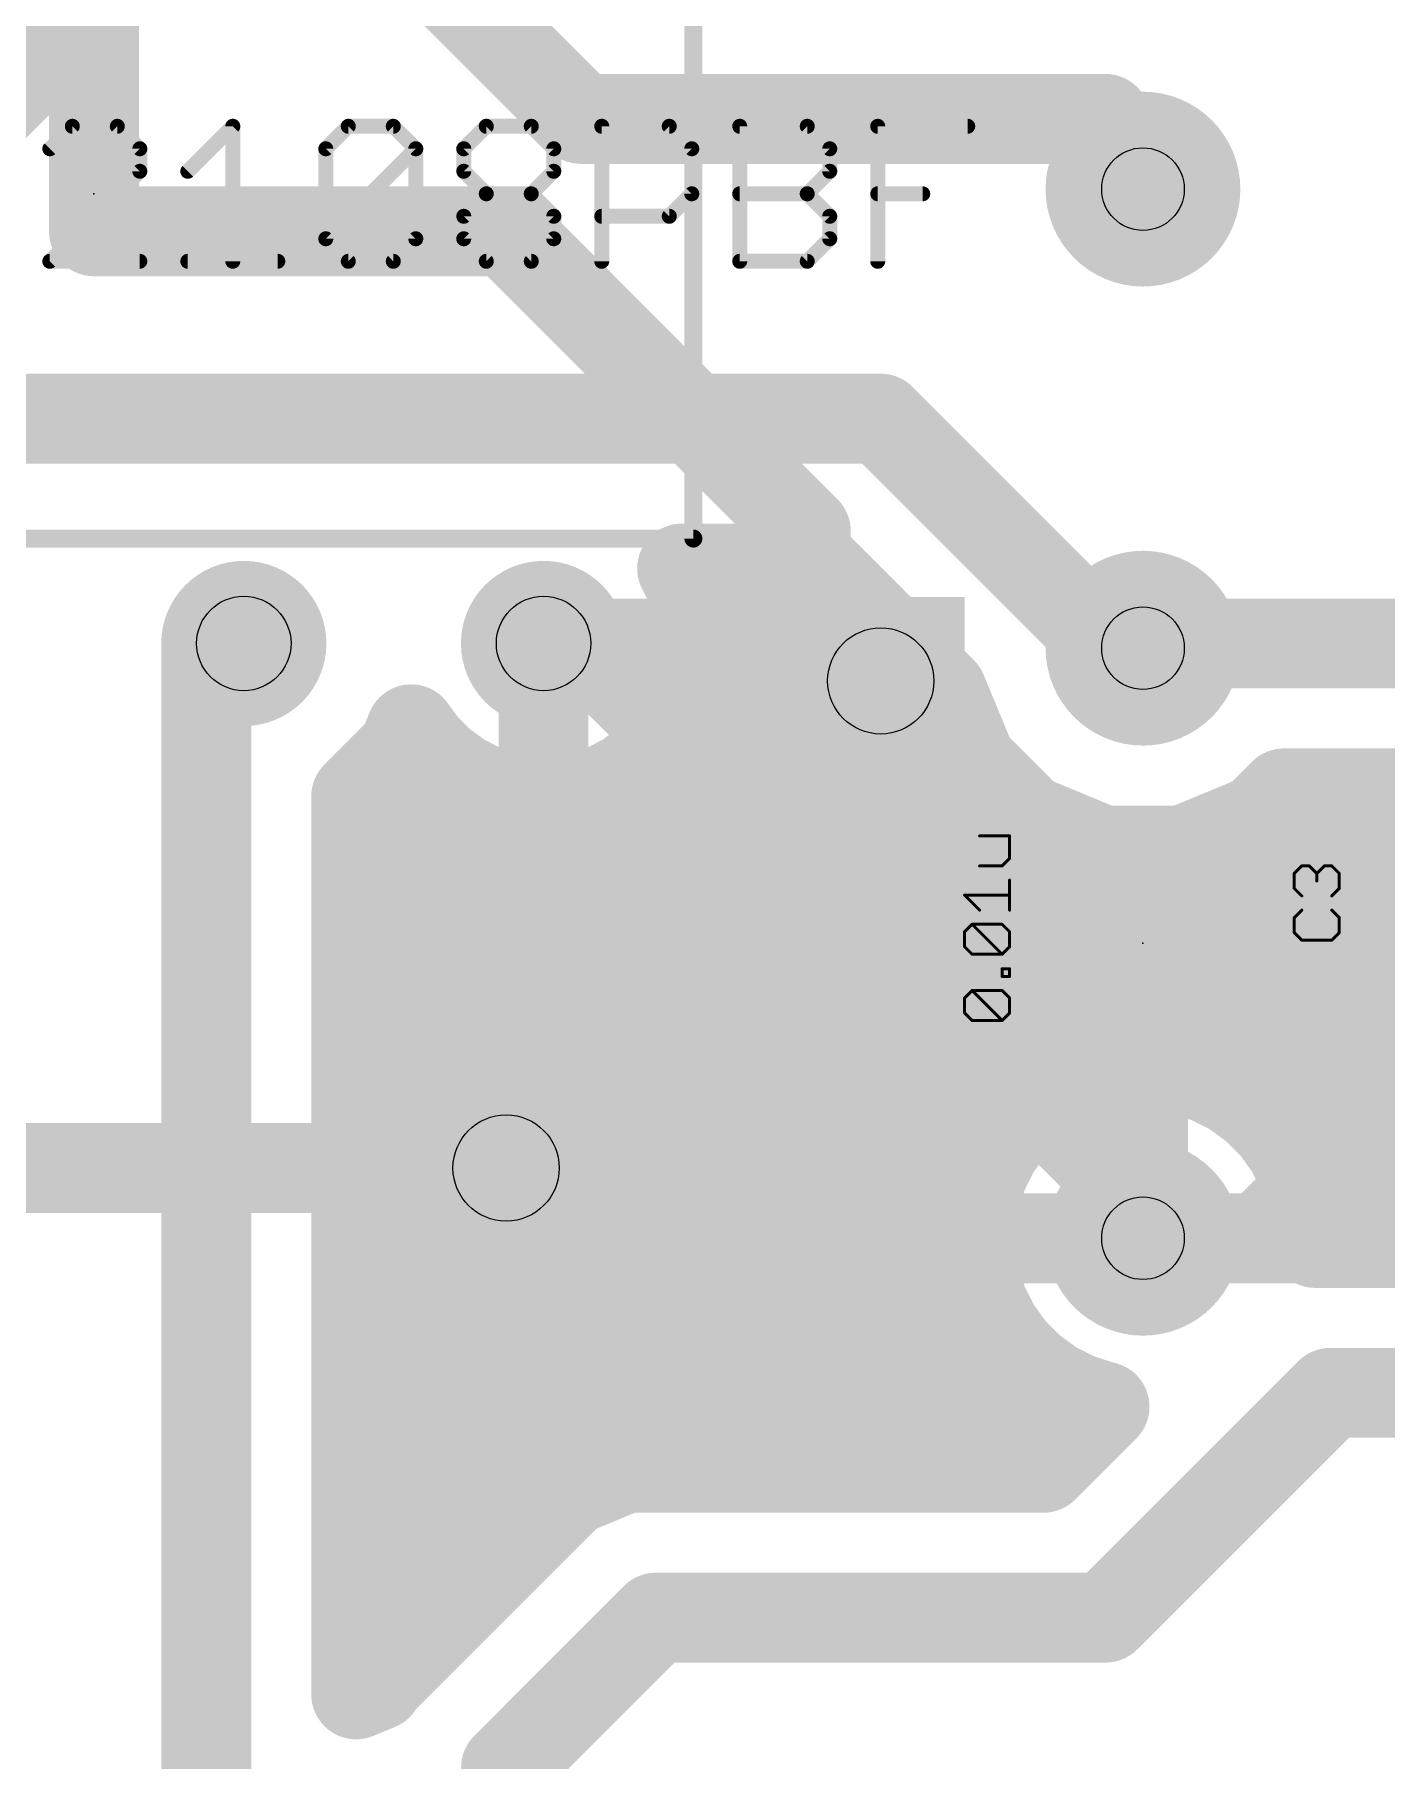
# Model space of a CAD drawing. Extents: x 0 to 88.9, y -10.5 to 54.6.
# Drawn here: x 14.42 to 25.88, y 10.22 to 24.85 of the extents above; entities that cross this region are included whole.
import ezdxf

# ---------------------------------------------------------------- set-up
doc = ezdxf.new("R2010")
doc.units = 0
for name, color, linetype in [('1', 22, 'CONTINUOUS'), ('16', 175, 'CONTINUOUS'), ('17', 82, 'CONTINUOUS'), ('18', 82, 'CONTINUOUS'), ('21', 253, 'CONTINUOUS'), ('23', 7, 'CONTINUOUS'), ('25', 253, 'CONTINUOUS'), ('27', 253, 'CONTINUOUS'), ('44', 253, 'CONTINUOUS')]:
    doc.layers.add(name, color=color, linetype=linetype)

# ---------------------------------------------------------------- blocks, each defined once
blk = doc.blocks.new('ROUNDP')
at = {"const_width": 0.5}
blk.add_lwpolyline([(0, -0.25, 1), (0, 0.25, 1), (0, -0.25)], format="xyb", dxfattribs=at)
blk = doc.blocks.new('SQUAREV')
blk.add_solid([(-0.5, -0.5), (0.5, -0.5), (-0.5, 0.5), (0.5, 0.5)])

msp = doc.modelspace()

# ---------------------------------------------------------------- linework, layer by layer
at = {"layer": '1', "const_width": 0.762}
for points in [[(14.9225, 28.2575), (14.9225, 23.1775)], [(14.9225, 23.1775), (18.415, 23.1775)], [(18.415, 23.1775), (20.955, 20.6375)], [(20.955, 20.6375), (20.955, 20.0025)], [(20.955, 20.0025), (21.59, 19.3675)], [(18.415, 15.24), (9.525, 15.24)]]:
    msp.add_lwpolyline(points, dxfattribs=at)
at = {"layer": '1', "const_width": 0.381}
for points in [[(14.9225, 23.368, 1), (14.9225, 22.987)], [(18.5497, 23.3122, 1), (18.2803, 23.0428)], [(18.415, 22.987, 1), (18.415, 23.368)], [(14.732, 23.1775, 1), (15.113, 23.1775)], [(21.1455, 20.6375, 1), (20.7645, 20.6375)], [(20.8203, 20.5028, 1), (21.0897, 20.7722)], [(21.0897, 20.1372, 1), (20.8203, 19.8678)], [(20.7645, 20.0025, 1), (21.1455, 20.0025)], [(21.4553, 19.2328, 1), (21.7247, 19.5022)], [(18.415, 15.0495, 1), (18.415, 15.4305)]]:
    msp.add_lwpolyline(points, format="xyb", dxfattribs=at)
at = {"layer": '16', "const_width": 0.762}
for points in [[(16.51, 26.67), (13.97, 24.13)], [(19.05, 24.13), (16.51, 26.67)], [(23.495, 24.13), (19.05, 24.13)], [(23.495, 24.13), (23.8125, 23.535)], [(21.59, 21.59), (12.7, 21.59)], [(23.495, 19.685), (21.59, 21.59)], [(19.9697, 20.1975), (19.9073, 20.32)], [(19.9073, 20.32), (21.064, 20.32)], [(21.064, 20.32), (22.1107, 19.2732)], [(20.0346, 19.9976), (19.9697, 20.1975)], [(20.0675, 19.7901), (20.0346, 19.9976)], [(20.064, 19.812), (21.572, 19.812)], [(15.875, 8.255), (15.875, 19.685)], [(15.875, 19.685), (16.1925, 19.685)], [(18.7325, 18.35), (18.7325, 19.685)], [(18.7325, 19.685), (18.7325, 19.685)], [(18.7325, 19.685), (18.7325, 18.35)], [(20.0675, 19.685), (18.7325, 19.685)], [(18.7325, 19.685), (18.7325, 19.685)], [(18.7325, 19.685), (20.0675, 19.685)], [(19.05, 19.685), (18.7325, 19.685)], [(18.7325, 19.685), (18.7325, 15.5575)], [(21.1137, 17.6212), (19.05, 19.685)], [(20.0675, 19.685), (20.0675, 19.7901)], [(20.0675, 19.5799), (20.0675, 19.685)], [(23.495, 19.685), (23.8125, 19.645)], [(24.13, 19.685), (23.8125, 19.645)], [(24.13, 19.685), (33.655, 19.685)], [(20.0346, 19.3724), (20.0675, 19.5799)], [(19.9697, 19.1725), (20.0346, 19.3724)], [(21.59, 19.3675), (21.59, 18.0975)], [(22.1107, 19.2732), (22.359, 18.6738)], [(19.8743, 18.9853), (19.9697, 19.1725)], [(17.5396, 18.7849), (17.611, 18.9574)], [(17.611, 18.9574), (17.7142, 18.8153)], [(18.7325, 19.05), (18.7325, 19.05)], [(19.7508, 18.8153), (19.8743, 18.9853)], [(19.9073, 19.05), (22.2032, 19.05)], [(17.145, 18.3903), (17.5396, 18.7849)], [(17.7142, 18.8153), (17.8628, 18.6667)], [(19.6022, 18.6667), (19.7508, 18.8153)], [(17.8628, 18.6667), (18.0328, 18.5432)], [(19.4322, 18.5432), (19.6022, 18.6667)], [(22.359, 18.6738), (22.8413, 18.1915)], [(18.0328, 18.5432), (18.22, 18.4478)], [(19.245, 18.4478), (19.4322, 18.5432)], [(17.145, 10.7797), (17.145, 18.3903)], [(18.22, 18.4478), (18.4199, 18.3829)], [(18.4199, 18.3829), (18.6274, 18.35)], [(18.6274, 18.35), (18.7325, 18.35)], [(18.7325, 18.35), (18.8376, 18.35)], [(18.8376, 18.35), (19.0451, 18.3829)], [(19.0451, 18.3829), (19.245, 18.4478)], [(24.7837, 18.1915), (25.0072, 18.415)], [(25.0072, 18.415), (32.9953, 18.415)], [(17.145, 18.288), (22.7448, 18.288)], [(24.8802, 18.288), (33.1929, 18.288)], [(21.59, 18.0975), (21.1137, 17.6212)], [(22.8413, 18.1915), (23.4715, 17.9305)], [(24.1535, 17.9305), (24.7837, 18.1915)], [(23.4715, 17.9305), (24.1535, 17.9305)], [(23.495, 15.24), (21.1137, 17.6212)], [(17.145, 17.526), (32.875, 17.526)], [(17.145, 16.764), (32.113, 16.764)], [(24.805, 14.645), (26.3525, 16.1925)], [(17.145, 16.002), (23.2626, 16.002)], [(23.4705, 16.0695), (23.2519, 15.9985)], [(23.6976, 16.1055), (23.4705, 16.0695)], [(23.8125, 16.1055), (23.6976, 16.1055)], [(23.9274, 16.1055), (23.8125, 16.1055)], [(23.8125, 16.1055), (23.8125, 14.645)], [(23.8125, 14.645), (23.8125, 16.1055)], [(23.8125, 16.002), (23.8125, 16.002)], [(24.1545, 16.0695), (23.9274, 16.1055)], [(24.3731, 15.9985), (24.1545, 16.0695)], [(24.3624, 16.002), (31.351, 16.002)], [(23.047, 15.8941), (22.861, 15.759)], [(23.2519, 15.9985), (23.047, 15.8941)], [(24.578, 15.8941), (24.3731, 15.9985)], [(24.764, 15.759), (24.578, 15.8941)], [(22.861, 15.759), (22.6985, 15.5965)], [(24.9265, 15.5965), (24.764, 15.759)], [(22.6985, 15.5965), (22.5634, 15.4105)], [(25.0616, 15.4105), (24.9265, 15.5965)], [(18.7325, 15.5575), (18.415, 15.24)], [(22.5634, 15.4105), (22.459, 15.2056)], [(25.166, 15.2056), (25.0616, 15.4105)], [(17.145, 15.24), (22.4765, 15.24)], [(22.459, 15.2056), (22.388, 14.987)], [(23.495, 15.24), (23.8125, 14.645)], [(23.8125, 15.24), (23.8125, 15.24)], [(25.1485, 15.24), (30.589, 15.24)], [(25.237, 14.987), (25.166, 15.2056)], [(22.388, 14.987), (22.352, 14.7599)], [(25.273, 14.7599), (25.237, 14.987)], [(22.352, 14.7599), (22.352, 14.645)], [(25.273, 14.645), (25.273, 14.7599)], [(22.352, 14.645), (23.8125, 14.645)], [(23.8125, 14.645), (22.352, 14.645)], [(22.352, 14.645), (22.352, 14.5301)], [(25.273, 14.645), (23.8125, 14.645)], [(23.8125, 14.645), (23.8125, 14.645)], [(23.8125, 14.645), (25.273, 14.645)], [(23.8125, 14.645), (23.8125, 14.645)], [(23.8125, 14.645), (23.8125, 14.645)], [(23.8125, 14.645), (24.805, 14.645)], [(25.273, 14.605), (25.273, 14.645)], [(29.9539, 14.605), (25.273, 14.605)], [(17.145, 14.478), (22.3602, 14.478)], [(22.352, 14.5301), (22.388, 14.303)], [(22.388, 14.303), (22.459, 14.0844)], [(22.459, 14.0844), (22.5634, 13.8795)], [(22.5634, 13.8795), (22.6985, 13.6935)], [(17.145, 13.716), (22.6822, 13.716)], [(22.6985, 13.6935), (22.861, 13.531)], [(22.861, 13.531), (23.047, 13.3959)], [(23.047, 13.3959), (23.2519, 13.2915)], [(23.2519, 13.2915), (23.4705, 13.2205)], [(23.495, 11.43), (25.4, 13.335)], [(25.4, 13.335), (30.48, 13.335)], [(23.4868, 13.2179), (22.9689, 12.7)], [(23.4705, 13.2205), (23.4868, 13.2179)], [(17.145, 12.954), (23.223, 12.954)], [(19.4324, 12.7), (18.9656, 12.5067)], [(22.9689, 12.7), (19.4324, 12.7)], [(18.9656, 12.5067), (17.6956, 11.2367)], [(17.145, 12.192), (18.651, 12.192)], [(17.145, 11.43), (17.889, 11.43)], [(18.415, 10.16), (19.685, 11.43)], [(19.685, 11.43), (23.495, 11.43)], [(17.6956, 11.2367), (17.3383, 10.8794)], [(17.3286, 10.8558), (17.145, 10.7797)], [(17.3383, 10.8794), (17.3286, 10.8558)], [(18.415, 8.255), (18.415, 10.16)]]:
    msp.add_lwpolyline(points, dxfattribs=at)
at = {"layer": '16', "const_width": 0.381}
for points in [[(19.05, 24.3205, 1), (19.05, 23.9395)], [(18.9153, 23.9953, 1), (19.1847, 24.2647)], [(23.6631, 24.2197, 1), (23.3269, 24.0403)], [(23.495, 23.9395, 1), (23.495, 24.3205)], [(23.6444, 23.4453, 1), (23.9806, 23.6247)], [(21.7247, 21.7247, 1), (21.4553, 21.4553)], [(21.59, 21.3995, 1), (21.59, 21.7805)], [(20.077, 20.4065, 1), (19.7375, 20.2335)], [(19.9073, 20.5105, 1), (19.9073, 20.1295)], [(21.1987, 20.4547, 1), (20.9292, 20.1853)], [(21.064, 20.1295, 1), (21.064, 20.5105)], [(20.1509, 20.2563, 1), (19.7885, 20.1386)], [(19.8, 20.111, 1), (20.1394, 20.2839)], [(20.2228, 20.0274, 1), (19.8465, 19.9678)], [(19.8534, 19.9387, 1), (20.2158, 20.0565)], [(20.064, 20.0025, 1), (20.064, 19.6215)], [(21.572, 19.6215, 1), (21.572, 20.0025)], [(16.0655, 19.685, 1), (15.6845, 19.685)], [(15.875, 19.8755, 1), (15.875, 19.4945)], [(16.1925, 19.4945, 1), (16.1925, 19.8755)], [(18.923, 19.685, 1), (18.542, 19.685)], [(18.7325, 19.8755, 1), (18.7325, 19.4945)], [(18.923, 19.685, 1), (18.542, 19.685)], [(18.7325, 19.8755, 1), (18.7325, 19.4945)], [(18.923, 19.685, 1), (18.542, 19.685)], [(18.7325, 19.8755, 1), (18.7325, 19.4945)], [(18.7325, 19.8755, 1), (18.7325, 19.4945)], [(18.923, 19.685, 1), (18.542, 19.685)], [(18.7325, 19.4945, 1), (18.7325, 19.8755)], [(19.1847, 19.8197, 1), (18.9153, 19.5503)], [(19.05, 19.4945, 1), (19.05, 19.8755)], [(20.258, 19.7901, 1), (19.877, 19.7901)], [(20.258, 19.685, 1), (19.877, 19.685)], [(20.0675, 19.4945, 1), (20.0675, 19.8755)], [(20.0675, 19.4945, 1), (20.0675, 19.8755)], [(23.5188, 19.874, 1), (23.4712, 19.496)], [(24.13, 19.8755, 1), (24.13, 19.4945)], [(24.1538, 19.496, 1), (24.1062, 19.874)], [(19.8793, 19.7603, 1), (20.2557, 19.8199)], [(20.2557, 19.5501, 1), (19.8793, 19.6097)], [(23.3603, 19.5503, 1), (23.6297, 19.8197)], [(23.7887, 19.834, 1), (23.8363, 19.456)], [(23.7887, 19.456, 1), (23.8363, 19.834)], [(18.542, 19.685, 1), (18.923, 19.685)], [(20.2158, 19.3135, 1), (19.8534, 19.4313)], [(19.877, 19.685, 1), (20.258, 19.685)], [(19.877, 19.5799, 1), (20.258, 19.5799)], [(21.7805, 19.3675, 1), (21.3995, 19.3675)], [(22.2867, 19.3461, 1), (21.9347, 19.2003)], [(21.976, 19.1385, 1), (22.2454, 19.4079)], [(20.1394, 19.0861, 1), (19.8, 19.259)], [(19.8465, 19.4022, 1), (20.2228, 19.3426)], [(17.7651, 19.0693, 1), (17.4569, 18.8454)], [(17.787, 18.8845, 1), (17.435, 19.0303)], [(18.7325, 19.2405, 1), (18.7325, 18.8595)], [(18.7325, 18.8595, 1), (18.7325, 19.2405)], [(19.9073, 19.2405, 1), (19.9073, 18.8595)], [(20.0284, 18.8733, 1), (19.7202, 19.0973)], [(19.7885, 19.2314, 1), (20.1509, 19.1137)], [(22.2032, 18.8595, 1), (22.2032, 19.2405)], [(17.6743, 18.6502, 1), (17.4049, 18.9196)], [(17.8489, 18.95, 1), (17.5795, 18.6806)], [(19.8855, 18.6806, 1), (19.6161, 18.95)], [(19.7046, 19.0718, 1), (20.044, 18.8988)], [(17.3636, 18.8578, 1), (17.7156, 18.712)], [(17.5601, 18.7033, 1), (17.8683, 18.9273)], [(17.9748, 18.8208, 1), (17.7508, 18.5126)], [(19.7142, 18.5126, 1), (19.4902, 18.8208)], [(19.5967, 18.9273, 1), (19.9049, 18.7033)], [(22.4937, 18.8085, 1), (22.2243, 18.5391)], [(17.7281, 18.532, 1), (17.9975, 18.8014)], [(18.1193, 18.7129, 1), (17.9463, 18.3735)], [(17.9208, 18.3891, 1), (18.1448, 18.6973)], [(19.3202, 18.6973, 1), (19.5442, 18.3891)], [(19.5187, 18.3735, 1), (19.3457, 18.7129)], [(19.4675, 18.8014, 1), (19.7369, 18.532)], [(22.183, 18.6009, 1), (22.535, 18.7467)], [(17.3355, 18.3903, 1), (16.9545, 18.3903)], [(18.2789, 18.629, 1), (18.1612, 18.2666)], [(18.1336, 18.2781, 1), (18.3065, 18.6175)], [(18.4497, 18.571, 1), (18.3901, 18.1947)], [(18.361, 18.2017, 1), (18.4788, 18.564)], [(18.6274, 18.5405, 1), (18.6274, 18.1595)], [(18.7325, 18.5405, 1), (18.7325, 18.1595)], [(18.5976, 18.1618, 1), (18.6572, 18.5382)], [(18.8078, 18.5382, 1), (18.8674, 18.1618)], [(18.7325, 18.1595, 1), (18.7325, 18.5405)], [(18.8376, 18.1595, 1), (18.8376, 18.5405)], [(18.9862, 18.564, 1), (19.104, 18.2017)], [(19.0749, 18.1947, 1), (19.0153, 18.571)], [(19.1585, 18.6175, 1), (19.3314, 18.2781)], [(19.3038, 18.2666, 1), (19.1861, 18.629)], [(25.0072, 18.6055, 1), (25.0072, 18.2245)], [(25.1419, 18.2803, 1), (24.8725, 18.5497)], [(17.0103, 18.525, 1), (17.2797, 18.2556)], [(17.145, 18.4785, 1), (17.145, 18.0975)], [(22.7448, 18.0975, 1), (22.7448, 18.4785)], [(24.8802, 18.4785, 1), (24.8802, 18.0975)], [(18.542, 18.35, 1), (18.923, 18.35)], [(18.542, 18.35, 1), (18.923, 18.35)], [(21.7247, 17.9628, 1), (21.4553, 18.2322)], [(22.9142, 18.3675, 1), (22.7684, 18.0155)], [(22.7066, 18.0568, 1), (22.976, 18.3262)], [(24.649, 18.3262, 1), (24.9184, 18.0568)], [(24.8566, 18.0155, 1), (24.7108, 18.3675)], [(21.3995, 18.0975, 1), (21.7805, 18.0975)], [(23.4715, 18.121, 1), (23.4715, 17.74)], [(23.3986, 17.7545, 1), (23.5444, 18.1065)], [(24.0806, 18.1065, 1), (24.2264, 17.7545)], [(24.1535, 17.74, 1), (24.1535, 18.121)], [(21.2485, 17.756, 1), (20.979, 17.4865)], [(17.145, 17.7165, 1), (17.145, 17.3355)], [(20.979, 17.756, 1), (21.2485, 17.4865)], [(20.979, 17.4865, 1), (21.2485, 17.756)], [(17.145, 16.9545, 1), (17.145, 16.5735)], [(17.145, 16.1925, 1), (17.145, 15.8115)], [(23.2626, 15.8115, 1), (23.2626, 16.1925)], [(23.4407, 16.2577, 1), (23.5003, 15.8814)], [(23.5294, 15.8884, 1), (23.4116, 16.2507)], [(23.6976, 16.296, 1), (23.6976, 15.915)], [(23.8125, 16.296, 1), (23.8125, 15.915)], [(24.003, 16.1055, 1), (23.622, 16.1055)], [(24.003, 16.1055, 1), (23.622, 16.1055)], [(23.8125, 16.1925, 1), (23.8125, 15.8115)], [(23.7274, 15.9173, 1), (23.6678, 16.2937)], [(23.9572, 16.2937, 1), (23.8976, 15.9173)], [(23.8125, 15.915, 1), (23.8125, 16.296)], [(23.8125, 15.8115, 1), (23.8125, 16.1925)], [(23.9274, 15.915, 1), (23.9274, 16.296)], [(24.2134, 16.2507, 1), (24.0956, 15.8884)], [(24.1247, 15.8814, 1), (24.1843, 16.2577)], [(24.3624, 16.1925, 1), (24.3624, 15.8115)], [(22.9605, 16.0639, 1), (23.1335, 15.7244)], [(23.159, 15.74, 1), (22.9351, 16.0482)], [(23.193, 16.1797, 1), (23.3107, 15.8173)], [(23.3383, 15.8288, 1), (23.1654, 16.1682)], [(24.4596, 16.1682, 1), (24.2867, 15.8288)], [(24.3143, 15.8173, 1), (24.432, 16.1797)], [(24.6899, 16.0482, 1), (24.466, 15.74)], [(24.4915, 15.7244, 1), (24.6645, 16.0639)], [(22.7491, 15.9131, 1), (22.973, 15.6049)], [(22.9958, 15.6243, 1), (22.7263, 15.8937)], [(24.8987, 15.8937, 1), (24.6292, 15.6243)], [(24.652, 15.6049, 1), (24.8759, 15.9131)], [(22.8526, 15.4845, 1), (22.5444, 15.7084)], [(25.0806, 15.7084, 1), (24.7724, 15.4845)], [(18.8672, 15.4228, 1), (18.5978, 15.6922)], [(22.5638, 15.7312, 1), (22.8332, 15.4617)], [(24.7918, 15.4617, 1), (25.0612, 15.7312)], [(18.542, 15.5575, 1), (18.923, 15.5575)], [(22.4093, 15.5224, 1), (22.7175, 15.2985)], [(22.7331, 15.324, 1), (22.3936, 15.497)], [(25.2314, 15.497, 1), (24.8919, 15.324)], [(24.9075, 15.2985, 1), (25.2157, 15.5224)], [(17.145, 15.4305, 1), (17.145, 15.0495)], [(18.2803, 15.3747, 1), (18.5497, 15.1053)], [(22.6402, 15.1468, 1), (22.2778, 15.2645)], [(22.4765, 15.0495, 1), (22.4765, 15.4305)], [(23.6631, 15.3297, 1), (23.3269, 15.1503)], [(23.3603, 15.1053, 1), (23.6297, 15.3747)], [(23.8125, 15.4305, 1), (23.8125, 15.0495)], [(23.8125, 15.0495, 1), (23.8125, 15.4305)], [(25.1485, 15.4305, 1), (25.1485, 15.0495)], [(25.3472, 15.2645, 1), (24.9848, 15.1468)], [(22.5761, 14.9572, 1), (22.1998, 15.0168)], [(22.2893, 15.2921, 1), (22.6287, 15.1192)], [(24.9963, 15.1192, 1), (25.3357, 15.2921)], [(25.4252, 15.0168, 1), (25.0489, 14.9572)], [(22.2068, 15.0459, 1), (22.5691, 14.9281)], [(25.0559, 14.9281, 1), (25.4182, 15.0459)], [(22.5425, 14.7599, 1), (22.1615, 14.7599)], [(25.4635, 14.7599, 1), (25.0825, 14.7599)], [(22.352, 14.8355, 1), (22.352, 14.4545)], [(22.352, 14.8355, 1), (22.352, 14.4545)], [(22.5425, 14.645, 1), (22.1615, 14.645)], [(22.1638, 14.7897, 1), (22.5402, 14.7301)], [(23.8125, 14.8355, 1), (23.8125, 14.4545)], [(24.003, 14.645, 1), (23.622, 14.645)], [(23.8125, 14.8355, 1), (23.8125, 14.4545)], [(23.8125, 14.8355, 1), (23.8125, 14.4545)], [(24.003, 14.645, 1), (23.622, 14.645)], [(23.8125, 14.8355, 1), (23.8125, 14.4545)], [(23.6444, 14.5553, 1), (23.9806, 14.7347)], [(23.8125, 14.4545, 1), (23.8125, 14.8355)], [(23.8125, 14.4545, 1), (23.8125, 14.8355)], [(23.8125, 14.4545, 1), (23.8125, 14.8355)], [(24.6703, 14.7797, 1), (24.9397, 14.5103)], [(24.805, 14.4545, 1), (24.805, 14.8355)], [(25.4635, 14.645, 1), (25.0825, 14.645)], [(25.273, 14.7955, 1), (25.273, 14.4145)], [(25.0848, 14.7301, 1), (25.4612, 14.7897)], [(25.273, 14.4545, 1), (25.273, 14.8355)], [(25.273, 14.4545, 1), (25.273, 14.8355)], [(17.145, 14.6685, 1), (17.145, 14.2875)], [(22.5402, 14.5599, 1), (22.1638, 14.5003)], [(22.1615, 14.645, 1), (22.5425, 14.645)], [(22.3602, 14.2875, 1), (22.3602, 14.6685)], [(23.622, 14.645, 1), (24.003, 14.645)], [(23.622, 14.645, 1), (24.003, 14.645)], [(23.622, 14.645, 1), (24.003, 14.645)], [(23.622, 14.645, 1), (24.003, 14.645)], [(25.0825, 14.645, 1), (25.4635, 14.645)], [(25.0825, 14.605, 1), (25.4635, 14.605)], [(22.1615, 14.5301, 1), (22.5425, 14.5301)], [(22.5691, 14.3619, 1), (22.2068, 14.2441)], [(22.1998, 14.2732, 1), (22.5761, 14.3328)], [(22.6287, 14.1708, 1), (22.2893, 13.9979)], [(22.2778, 14.0255, 1), (22.6402, 14.1432)], [(22.7175, 13.9915, 1), (22.4093, 13.7676)], [(17.145, 13.9065, 1), (17.145, 13.5255)], [(22.3936, 13.793, 1), (22.7331, 13.966)], [(22.8332, 13.8283, 1), (22.5638, 13.5588)], [(22.6822, 13.5255, 1), (22.6822, 13.9065)], [(22.5444, 13.5816, 1), (22.8526, 13.8055)], [(22.973, 13.6851, 1), (22.7491, 13.3769)], [(22.7263, 13.3963, 1), (22.9958, 13.6657)], [(23.1335, 13.5656, 1), (22.9605, 13.2261)], [(22.9351, 13.2418, 1), (23.159, 13.55)], [(23.3107, 13.4727, 1), (23.193, 13.1103)], [(23.1654, 13.1218, 1), (23.3383, 13.4612)], [(25.4, 13.5255, 1), (25.4, 13.1445)], [(25.5347, 13.2003, 1), (25.2653, 13.4697)], [(23.5003, 13.4086, 1), (23.4407, 13.0323)], [(23.6215, 13.0832, 1), (23.3521, 13.3526)], [(23.4116, 13.0393, 1), (23.5294, 13.4016)], [(23.4571, 13.0297, 1), (23.5166, 13.406)], [(17.145, 13.1445, 1), (17.145, 12.7635)], [(23.223, 12.7635, 1), (23.223, 13.1445)], [(19.4324, 12.8905, 1), (19.4324, 12.5095)], [(19.5053, 12.524, 1), (19.3595, 12.876)], [(22.8342, 12.8347, 1), (23.1037, 12.5653)], [(22.9689, 12.5095, 1), (22.9689, 12.8905)], [(18.8927, 12.6826, 1), (19.0385, 12.3307)], [(19.1003, 12.3719, 1), (18.8309, 12.6414)], [(17.145, 12.3825, 1), (17.145, 12.0015)], [(18.651, 12.0015, 1), (18.651, 12.3825)], [(17.145, 11.6205, 1), (17.145, 11.2395)], [(17.889, 11.2395, 1), (17.889, 11.6205)], [(19.685, 11.6205, 1), (19.685, 11.2395)], [(19.8197, 11.2953, 1), (19.5503, 11.5647)], [(23.3603, 11.5647, 1), (23.6297, 11.2953)], [(23.495, 11.2395, 1), (23.495, 11.6205)], [(17.5609, 11.3714, 1), (17.8303, 11.1019)], [(17.8303, 11.1019, 1), (17.5609, 11.3714)], [(17.0721, 10.9557, 1), (17.2179, 10.6037)], [(17.1526, 10.9287, 1), (17.5046, 10.7829)], [(17.2036, 11.0141, 1), (17.4731, 10.7447)], [(17.5143, 10.8065, 1), (17.1623, 10.9523)], [(17.4015, 10.6798, 1), (17.2557, 11.0318)], [(16.9545, 10.7797, 1), (17.3355, 10.7797)], [(18.6055, 10.16, 1), (18.2245, 10.16)], [(18.2803, 10.2947, 1), (18.5497, 10.0253)]]:
    msp.add_lwpolyline(points, format="xyb", dxfattribs=at)
at = {"layer": '21'}
for points, const_width in [([(20.0025, 26.416), (20.0025, 20.574)], 0.1524), ([(9.8425, 20.574), (20.0025, 20.574)], 0.1524), ([(24.4475, 17.145), (23.1775, 17.145)], 0.2032)]:
    msp.add_lwpolyline(points, dxfattribs=dict(at, const_width=const_width))
for points, const_width in [([(20.0025, 20.5359, 1), (20.0025, 20.6121)], 0.0762), ([(19.9644, 20.574, 1), (20.0406, 20.574)], 0.0762), ([(23.1775, 17.1958, 1), (23.1775, 17.0942)], 0.1016), ([(24.4475, 17.0942, 1), (24.4475, 17.1958)], 0.1016)]:
    msp.add_lwpolyline(points, format="xyb", dxfattribs=dict(at, const_width=const_width))
at = {"layer": '23'}
for p in [(14.9225, 23.495), (23.8125, 17.145)]:
    msp.add_point(p, dxfattribs=at)
at = {"layer": '25', "const_width": 0.0254}
for points in [[(25.0949, 17.7362), (25.1584, 17.7997)], [(25.0949, 17.609), (25.0949, 17.7362)], [(25.1584, 17.7997), (25.222, 17.7997)], [(25.222, 17.7997), (25.2855, 17.7362)], [(25.2855, 17.7362), (25.3491, 17.7997)], [(25.2855, 17.7362), (25.2855, 17.6726)], [(25.3491, 17.7997), (25.4126, 17.7997)], [(25.4126, 17.7997), (25.4762, 17.7362)], [(25.4762, 17.7362), (25.4762, 17.609)], [(25.1584, 17.5455), (25.0949, 17.609)], [(25.4762, 17.609), (25.4126, 17.5455)], [(25.1584, 17.4255), (25.0949, 17.3619)], [(25.4762, 17.3619), (25.4126, 17.4255)], [(25.0949, 17.3619), (25.0949, 17.2348)], [(25.4762, 17.2348), (25.4762, 17.3619)], [(25.0949, 17.2348), (25.1584, 17.1713)], [(25.1584, 17.1713), (25.4126, 17.1713)], [(25.4126, 17.1713), (25.4762, 17.2348)]]:
    msp.add_lwpolyline(points, dxfattribs=at)
at = {"layer": '25', "const_width": 0.0127}
for points in [[(25.1012, 17.7362, 1), (25.0885, 17.7362)], [(25.0904, 17.7406, 1), (25.0994, 17.7317)], [(25.1584, 17.8061, 1), (25.1584, 17.7934)], [(25.1629, 17.7952, 1), (25.1539, 17.8042)], [(25.2265, 17.8042, 1), (25.2175, 17.7952)], [(25.222, 17.7934, 1), (25.222, 17.8061)], [(25.281, 17.7406, 1), (25.29, 17.7317)], [(25.2919, 17.7362, 1), (25.2792, 17.7362)], [(25.281, 17.7317, 1), (25.29, 17.7406)], [(25.3491, 17.8061, 1), (25.3491, 17.7934)], [(25.3536, 17.7952, 1), (25.3446, 17.8042)], [(25.4171, 17.8042, 1), (25.4082, 17.7952)], [(25.4126, 17.7934, 1), (25.4126, 17.8061)], [(25.4826, 17.7362, 1), (25.4699, 17.7362)], [(25.4717, 17.7317, 1), (25.4807, 17.7406)], [(25.0994, 17.6135, 1), (25.0904, 17.6046)], [(25.0885, 17.609, 1), (25.1012, 17.609)], [(25.1539, 17.541, 1), (25.1629, 17.55)], [(25.2792, 17.6726, 1), (25.2919, 17.6726)], [(25.4082, 17.55, 1), (25.4171, 17.541)], [(25.4699, 17.609, 1), (25.4826, 17.609)], [(25.4807, 17.6046, 1), (25.4717, 17.6135)], [(25.1629, 17.421, 1), (25.1539, 17.43)], [(25.4171, 17.43, 1), (25.4082, 17.421)], [(25.1012, 17.3619, 1), (25.0885, 17.3619)], [(25.0904, 17.3664, 1), (25.0994, 17.3575)], [(25.4826, 17.3619, 1), (25.4699, 17.3619)], [(25.4717, 17.3575, 1), (25.4807, 17.3664)], [(25.0994, 17.2393, 1), (25.0904, 17.2303)], [(25.0885, 17.2348, 1), (25.1012, 17.2348)], [(25.1584, 17.1776, 1), (25.1584, 17.1649)], [(25.1539, 17.1668, 1), (25.1629, 17.1758)], [(25.4082, 17.1758, 1), (25.4171, 17.1668)], [(25.4126, 17.1649, 1), (25.4126, 17.1776)], [(25.4699, 17.2348, 1), (25.4826, 17.2348)], [(25.4807, 17.2303, 1), (25.4717, 17.2393)]]:
    msp.add_lwpolyline(points, format="xyb", dxfattribs=at)
at = {"layer": '27'}
for points, const_width in [([(14.7391, 24.0675), (14.5484, 23.8768)], 0.127), ([(15.1204, 24.0675), (14.7391, 24.0675)], 0.127), ([(15.311, 23.8768), (15.1204, 24.0675)], 0.127), ([(15.7178, 23.6862), (16.0991, 24.0675)], 0.127), ([(16.0991, 24.0675), (16.0991, 22.9235)], 0.127), ([(16.8872, 23.8768), (17.0778, 24.0675)], 0.127), ([(17.0778, 24.0675), (17.4592, 24.0675)], 0.127), ([(17.4592, 24.0675), (17.6498, 23.8768)], 0.127), ([(18.0566, 23.8768), (18.2472, 24.0675)], 0.127), ([(18.2472, 24.0675), (18.6286, 24.0675)], 0.127), ([(18.6286, 24.0675), (18.8192, 23.8768)], 0.127), ([(19.226, 22.9235), (19.226, 24.0675)], 0.127), ([(19.226, 24.0675), (19.798, 24.0675)], 0.127), ([(19.798, 24.0675), (19.9886, 23.8768)], 0.127), ([(20.3954, 22.9235), (20.3954, 24.0675)], 0.127), ([(20.3954, 24.0675), (20.9674, 24.0675)], 0.127), ([(20.9674, 24.0675), (21.158, 23.8768)], 0.127), ([(21.5648, 22.9235), (21.5648, 24.0675)], 0.127), ([(21.5648, 24.0675), (22.3274, 24.0675)], 0.127), ([(15.311, 23.6862), (15.311, 23.8768)], 0.127), ([(16.8872, 23.1142), (16.8872, 23.8768)], 0.127), ([(16.8872, 23.1142), (17.6498, 23.8768)], 0.127), ([(17.6498, 23.8768), (17.6498, 23.1142)], 0.127), ([(18.0566, 23.6862), (18.0566, 23.8768)], 0.127), ([(18.8192, 23.8768), (18.8192, 23.6862)], 0.127), ([(19.9886, 23.8768), (19.9886, 23.4955)], 0.127), ([(21.158, 23.8768), (21.158, 23.6862)], 0.127), ([(14.5484, 22.9235), (15.311, 23.6862)], 0.127), ([(18.2472, 23.4955), (18.0566, 23.6862)], 0.127), ([(18.8192, 23.6862), (18.6286, 23.4955)], 0.127), ([(21.158, 23.6862), (20.9674, 23.4955)], 0.127), ([(18.0566, 23.3048), (18.2472, 23.4955)], 0.127), ([(18.2472, 23.4955), (18.6286, 23.4955)], 0.127), ([(18.6286, 23.4955), (18.8192, 23.3048)], 0.127), ([(19.9886, 23.4955), (19.798, 23.3048)], 0.127), ([(20.3954, 23.4955), (20.9674, 23.4955)], 0.127), ([(20.9674, 23.4955), (21.158, 23.3048)], 0.127), ([(21.5648, 23.4955), (21.9461, 23.4955)], 0.127), ([(18.0566, 23.1142), (18.0566, 23.3048)], 0.127), ([(18.8192, 23.3048), (18.8192, 23.1142)], 0.127), ([(19.798, 23.3048), (19.226, 23.3048)], 0.127), ([(21.158, 23.3048), (21.158, 23.1142)], 0.127), ([(17.0778, 22.9235), (16.8872, 23.1142)], 0.127), ([(17.6498, 23.1142), (17.4592, 22.9235)], 0.127), ([(18.2472, 22.9235), (18.0566, 23.1142)], 0.127), ([(18.8192, 23.1142), (18.6286, 22.9235)], 0.127), ([(21.158, 23.1142), (20.9674, 22.9235)], 0.127), ([(15.311, 22.9235), (14.5484, 22.9235)], 0.127), ([(15.7178, 22.9235), (16.4804, 22.9235)], 0.127), ([(17.4592, 22.9235), (17.0778, 22.9235)], 0.127), ([(18.6286, 22.9235), (18.2472, 22.9235)], 0.127), ([(20.9674, 22.9235), (20.3954, 22.9235)], 0.127), ([(22.6822, 18.0537), (22.428, 18.0537)], 0.0254), ([(22.6822, 17.863), (22.6822, 18.0537)], 0.0254), ([(22.6186, 17.7995), (22.6822, 17.863)], 0.0254), ([(22.428, 17.7995), (22.6186, 17.7995)], 0.0254), ([(22.428, 17.4253), (22.3009, 17.5524)], 0.0254), ([(22.3009, 17.5524), (22.6822, 17.5524)], 0.0254), ([(22.6822, 17.4253), (22.6822, 17.6795)], 0.0254), ([(22.3009, 17.2417), (22.3644, 17.3053)], 0.0254), ([(22.3644, 17.3053), (22.6186, 17.3053)], 0.0254), ([(22.6186, 17.0511), (22.3644, 17.3053)], 0.0254), ([(22.6186, 17.3053), (22.6822, 17.2417)], 0.0254), ([(22.3009, 17.1146), (22.3009, 17.2417)], 0.0254), ([(22.3644, 17.0511), (22.3009, 17.1146)], 0.0254), ([(22.6822, 17.1146), (22.6186, 17.0511)], 0.0254), ([(22.6822, 17.2417), (22.6822, 17.1146)], 0.0254), ([(22.6186, 17.0511), (22.3644, 17.0511)], 0.0254), ([(22.6186, 16.864), (22.6186, 16.9275)], 0.0254), ([(22.6186, 16.9275), (22.6822, 16.9275)], 0.0254), ([(22.6822, 16.864), (22.6186, 16.864)], 0.0254), ([(22.6822, 16.9275), (22.6822, 16.864)], 0.0254), ([(22.3009, 16.6804), (22.3644, 16.744)], 0.0254), ([(22.3009, 16.5533), (22.3009, 16.6804)], 0.0254), ([(22.3644, 16.744), (22.6186, 16.744)], 0.0254), ([(22.6186, 16.4898), (22.3644, 16.744)], 0.0254), ([(22.6186, 16.744), (22.6822, 16.6804)], 0.0254), ([(22.6822, 16.6804), (22.6822, 16.5533)], 0.0254), ([(22.3644, 16.4898), (22.3009, 16.5533)], 0.0254), ([(22.6822, 16.5533), (22.6186, 16.4898)], 0.0254), ([(22.6186, 16.4898), (22.3644, 16.4898)], 0.0254)]:
    msp.add_lwpolyline(points, dxfattribs=dict(at, const_width=const_width))
for points, const_width in [([(14.7391, 24.0992, 1), (14.7391, 24.0357)], 0.0635), ([(14.7615, 24.045, 1), (14.7166, 24.0899)], 0.0635), ([(15.1428, 24.0899, 1), (15.0979, 24.045)], 0.0635), ([(15.1204, 24.0357, 1), (15.1204, 24.0992)], 0.0635), ([(16.1309, 24.0675, 1), (16.0674, 24.0675)], 0.0635), ([(16.1216, 24.045, 1), (16.0767, 24.0899)], 0.0635), ([(17.0778, 24.0992, 1), (17.0778, 24.0357)], 0.0635), ([(17.1003, 24.045, 1), (17.0554, 24.0899)], 0.0635), ([(17.4816, 24.0899, 1), (17.4367, 24.045)], 0.0635), ([(17.4592, 24.0357, 1), (17.4592, 24.0992)], 0.0635), ([(18.2472, 24.0992, 1), (18.2472, 24.0357)], 0.0635), ([(18.2697, 24.045, 1), (18.2248, 24.0899)], 0.0635), ([(18.651, 24.0899, 1), (18.6061, 24.045)], 0.0635), ([(18.6286, 24.0357, 1), (18.6286, 24.0992)], 0.0635), ([(19.2577, 24.0675, 1), (19.1942, 24.0675)], 0.0635), ([(19.226, 24.0992, 1), (19.226, 24.0357)], 0.0635), ([(19.8204, 24.0899, 1), (19.7755, 24.045)], 0.0635), ([(19.798, 24.0357, 1), (19.798, 24.0992)], 0.0635), ([(20.4271, 24.0675, 1), (20.3636, 24.0675)], 0.0635), ([(20.3954, 24.0992, 1), (20.3954, 24.0357)], 0.0635), ([(20.9898, 24.0899, 1), (20.9449, 24.045)], 0.0635), ([(20.9674, 24.0357, 1), (20.9674, 24.0992)], 0.0635), ([(21.5965, 24.0675, 1), (21.533, 24.0675)], 0.0635), ([(21.5648, 24.0992, 1), (21.5648, 24.0357)], 0.0635), ([(22.3274, 24.0357, 1), (22.3274, 24.0992)], 0.0635), ([(14.5259, 23.8993, 1), (14.5708, 23.8544)], 0.0635), ([(15.3428, 23.8768, 1), (15.2793, 23.8768)], 0.0635), ([(15.2886, 23.8544, 1), (15.3335, 23.8993)], 0.0635), ([(16.9189, 23.8768, 1), (16.8554, 23.8768)], 0.0635), ([(16.8647, 23.8993, 1), (16.9096, 23.8544)], 0.0635), ([(17.6816, 23.8768, 1), (17.6181, 23.8768)], 0.0635), ([(17.6723, 23.8544, 1), (17.6274, 23.8993)], 0.0635), ([(17.6274, 23.8544, 1), (17.6723, 23.8993)], 0.0635), ([(18.0883, 23.8768, 1), (18.0248, 23.8768)], 0.0635), ([(18.0341, 23.8993, 1), (18.079, 23.8544)], 0.0635), ([(18.851, 23.8768, 1), (18.7875, 23.8768)], 0.0635), ([(18.7968, 23.8544, 1), (18.8417, 23.8993)], 0.0635), ([(20.0204, 23.8768, 1), (19.9569, 23.8768)], 0.0635), ([(19.9662, 23.8544, 1), (20.0111, 23.8993)], 0.0635), ([(21.1898, 23.8768, 1), (21.1263, 23.8768)], 0.0635), ([(21.1356, 23.8544, 1), (21.1805, 23.8993)], 0.0635), ([(15.2793, 23.6862, 1), (15.3428, 23.6862)], 0.0635), ([(15.3335, 23.6637, 1), (15.2886, 23.7086)], 0.0635), ([(15.6953, 23.7086, 1), (15.7402, 23.6637)], 0.0635), ([(18.079, 23.7086, 1), (18.0341, 23.6637)], 0.0635), ([(18.0248, 23.6862, 1), (18.0883, 23.6862)], 0.0635), ([(18.7875, 23.6862, 1), (18.851, 23.6862)], 0.0635), ([(18.8417, 23.6637, 1), (18.7968, 23.7086)], 0.0635), ([(21.1263, 23.6862, 1), (21.1898, 23.6862)], 0.0635), ([(21.1805, 23.6637, 1), (21.1356, 23.7086)], 0.0635), ([(18.2472, 23.5272, 1), (18.2472, 23.4637)], 0.0635), ([(18.2248, 23.473, 1), (18.2697, 23.5179)], 0.0635), ([(18.2697, 23.473, 1), (18.2248, 23.5179)], 0.0635), ([(18.651, 23.5179, 1), (18.6061, 23.473)], 0.0635), ([(18.6061, 23.5179, 1), (18.651, 23.473)], 0.0635), ([(18.6286, 23.4637, 1), (18.6286, 23.5272)], 0.0635), ([(20.0111, 23.473, 1), (19.9662, 23.5179)], 0.0635), ([(20.3954, 23.5272, 1), (20.3954, 23.4637)], 0.0635), ([(20.9898, 23.5179, 1), (20.9449, 23.473)], 0.0635), ([(20.9449, 23.5179, 1), (20.9898, 23.473)], 0.0635), ([(20.9674, 23.4637, 1), (20.9674, 23.5272)], 0.0635), ([(21.5648, 23.5272, 1), (21.5648, 23.4637)], 0.0635), ([(21.9461, 23.4637, 1), (21.9461, 23.5272)], 0.0635), ([(19.9569, 23.4955, 1), (20.0204, 23.4955)], 0.0635), ([(18.0883, 23.3048, 1), (18.0248, 23.3048)], 0.0635), ([(18.0341, 23.3273, 1), (18.079, 23.2824)], 0.0635), ([(18.851, 23.3048, 1), (18.7875, 23.3048)], 0.0635), ([(18.7968, 23.2824, 1), (18.8417, 23.3273)], 0.0635), ([(19.226, 23.3366, 1), (19.226, 23.2731)], 0.0635), ([(19.7755, 23.3273, 1), (19.8204, 23.2824)], 0.0635), ([(19.798, 23.2731, 1), (19.798, 23.3366)], 0.0635), ([(21.1898, 23.3048, 1), (21.1263, 23.3048)], 0.0635), ([(21.1356, 23.2824, 1), (21.1805, 23.3273)], 0.0635), ([(16.8554, 23.1142, 1), (16.9189, 23.1142)], 0.0635), ([(16.9096, 23.1366, 1), (16.8647, 23.0917)], 0.0635), ([(16.8647, 23.1366, 1), (16.9096, 23.0917)], 0.0635), ([(17.6181, 23.1142, 1), (17.6816, 23.1142)], 0.0635), ([(17.6723, 23.0917, 1), (17.6274, 23.1366)], 0.0635), ([(18.079, 23.1366, 1), (18.0341, 23.0917)], 0.0635), ([(18.0248, 23.1142, 1), (18.0883, 23.1142)], 0.0635), ([(18.7875, 23.1142, 1), (18.851, 23.1142)], 0.0635), ([(18.8417, 23.0917, 1), (18.7968, 23.1366)], 0.0635), ([(21.1263, 23.1142, 1), (21.1898, 23.1142)], 0.0635), ([(21.1805, 23.0917, 1), (21.1356, 23.1366)], 0.0635), ([(14.5259, 22.946, 1), (14.5708, 22.901)], 0.0635), ([(14.5484, 22.9552, 1), (14.5484, 22.8918)], 0.0635), ([(15.311, 22.8918, 1), (15.311, 22.9552)], 0.0635), ([(15.7178, 22.9552, 1), (15.7178, 22.8918)], 0.0635), ([(16.4804, 22.8918, 1), (16.4804, 22.9552)], 0.0635), ([(17.0778, 22.9552, 1), (17.0778, 22.8918)], 0.0635), ([(17.0554, 22.901, 1), (17.1003, 22.946)], 0.0635), ([(17.4367, 22.946, 1), (17.4816, 22.901)], 0.0635), ([(17.4592, 22.8918, 1), (17.4592, 22.9552)], 0.0635), ([(18.2472, 22.9552, 1), (18.2472, 22.8918)], 0.0635), ([(18.2248, 22.901, 1), (18.2697, 22.946)], 0.0635), ([(18.6061, 22.946, 1), (18.651, 22.901)], 0.0635), ([(18.6286, 22.8918, 1), (18.6286, 22.9552)], 0.0635), ([(20.3954, 22.9552, 1), (20.3954, 22.8918)], 0.0635), ([(20.9449, 22.946, 1), (20.9898, 22.901)], 0.0635), ([(20.9674, 22.8918, 1), (20.9674, 22.9552)], 0.0635), ([(16.0674, 22.9235, 1), (16.1309, 22.9235)], 0.0635), ([(19.1942, 22.9235, 1), (19.2577, 22.9235)], 0.0635), ([(20.3636, 22.9235, 1), (20.4271, 22.9235)], 0.0635), ([(21.533, 22.9235, 1), (21.5965, 22.9235)], 0.0635), ([(22.428, 18.0601, 1), (22.428, 18.0474)], 0.0127), ([(22.6886, 18.0537, 1), (22.6759, 18.0537)], 0.0127), ([(22.6822, 18.0474, 1), (22.6822, 18.0601)], 0.0127), ([(22.6759, 17.863, 1), (22.6886, 17.863)], 0.0127), ([(22.6867, 17.8586, 1), (22.6777, 17.8675)], 0.0127), ([(22.428, 17.8058, 1), (22.428, 17.7931)], 0.0127), ([(22.6142, 17.804, 1), (22.6231, 17.795)], 0.0127), ([(22.6186, 17.7931, 1), (22.6186, 17.8058)], 0.0127), ([(22.3054, 17.5569, 1), (22.2964, 17.5479)], 0.0127), ([(22.3009, 17.5587, 1), (22.3009, 17.546)], 0.0127), ([(22.6886, 17.6795, 1), (22.6759, 17.6795)], 0.0127), ([(22.6822, 17.546, 1), (22.6822, 17.5587)], 0.0127), ([(22.4235, 17.4208, 1), (22.4325, 17.4298)], 0.0127), ([(22.6759, 17.4253, 1), (22.6886, 17.4253)], 0.0127), ([(22.3689, 17.3098, 1), (22.3599, 17.3008)], 0.0127), ([(22.3644, 17.3116, 1), (22.3644, 17.2989)], 0.0127), ([(22.3689, 17.3008, 1), (22.3599, 17.3098)], 0.0127), ([(22.6231, 17.3098, 1), (22.6142, 17.3008)], 0.0127), ([(22.6186, 17.2989, 1), (22.6186, 17.3116)], 0.0127), ([(22.3072, 17.2417, 1), (22.2945, 17.2417)], 0.0127), ([(22.2945, 17.1146, 1), (22.3072, 17.1146)], 0.0127), ([(22.2964, 17.2462, 1), (22.3054, 17.2372)], 0.0127), ([(22.3054, 17.1191, 1), (22.2964, 17.1101)], 0.0127), ([(22.6886, 17.2417, 1), (22.6759, 17.2417)], 0.0127), ([(22.6759, 17.1146, 1), (22.6886, 17.1146)], 0.0127), ([(22.6777, 17.2372, 1), (22.6867, 17.2462)], 0.0127), ([(22.6867, 17.1101, 1), (22.6777, 17.1191)], 0.0127), ([(22.3644, 17.0574, 1), (22.3644, 17.0447)], 0.0127), ([(22.3599, 17.0466, 1), (22.3689, 17.0556)], 0.0127), ([(22.6142, 17.0556, 1), (22.6231, 17.0466)], 0.0127), ([(22.6142, 17.0466, 1), (22.6231, 17.0556)], 0.0127), ([(22.6186, 17.0447, 1), (22.6186, 17.0574)], 0.0127), ([(22.6186, 16.9339, 1), (22.6186, 16.9212)], 0.0127), ([(22.6186, 16.8703, 1), (22.6186, 16.8576)], 0.0127), ([(22.625, 16.9275, 1), (22.6123, 16.9275)], 0.0127), ([(22.6123, 16.864, 1), (22.625, 16.864)], 0.0127), ([(22.6886, 16.9275, 1), (22.6759, 16.9275)], 0.0127), ([(22.6759, 16.864, 1), (22.6886, 16.864)], 0.0127), ([(22.6822, 16.9212, 1), (22.6822, 16.9339)], 0.0127), ([(22.6822, 16.8576, 1), (22.6822, 16.8703)], 0.0127), ([(22.3072, 16.6804, 1), (22.2945, 16.6804)], 0.0127), ([(22.2964, 16.6849, 1), (22.3054, 16.6759)], 0.0127), ([(22.3689, 16.7485, 1), (22.3599, 16.7395)], 0.0127), ([(22.3644, 16.7503, 1), (22.3644, 16.7376)], 0.0127), ([(22.3689, 16.7395, 1), (22.3599, 16.7485)], 0.0127), ([(22.6231, 16.7485, 1), (22.6142, 16.7395)], 0.0127), ([(22.6186, 16.7376, 1), (22.6186, 16.7503)], 0.0127), ([(22.6886, 16.6804, 1), (22.6759, 16.6804)], 0.0127), ([(22.6777, 16.6759, 1), (22.6867, 16.6849)], 0.0127), ([(22.2945, 16.5533, 1), (22.3072, 16.5533)], 0.0127), ([(22.3054, 16.5578, 1), (22.2964, 16.5488)], 0.0127), ([(22.6759, 16.5533, 1), (22.6886, 16.5533)], 0.0127), ([(22.6867, 16.5488, 1), (22.6777, 16.5578)], 0.0127), ([(22.3644, 16.4961, 1), (22.3644, 16.4834)], 0.0127), ([(22.3599, 16.4853, 1), (22.3689, 16.4943)], 0.0127), ([(22.6142, 16.4943, 1), (22.6231, 16.4853)], 0.0127), ([(22.6142, 16.4853, 1), (22.6231, 16.4943)], 0.0127), ([(22.6186, 16.4834, 1), (22.6186, 16.4961)], 0.0127)]:
    msp.add_lwpolyline(points, format="xyb", dxfattribs=dict(at, const_width=const_width))
at = {"layer": '44'}
for centre, radius in [((23.8125, 23.535), 0.35), ((16.1925, 19.685), 0.4), ((18.7325, 19.685), 0.4), ((23.8125, 19.645), 0.35), ((21.59, 19.3675), 0.45), ((18.415, 15.24), 0.45), ((23.8125, 14.645), 0.35)]:
    msp.add_circle(centre, radius, dxfattribs=at)

# ---------------------------------------------------------------- block references
at = {"layer": '17'}
for p, xscale, yscale, rotation in [((23.8125, 23.535), 1.651, 1.651, 270), ((23.8125, 23.535), 1.651, 1.651, 270), ((16.1925, 19.685), 1.4, 1.4, 90), ((16.1925, 19.685), 1.4, 1.4, 90), ((18.7325, 19.685), 1.4, 1.4, 90), ((18.7325, 19.685), 1.4, 1.4, 90), ((23.8125, 19.645), 1.651, 1.651, 270), ((23.8125, 19.645), 1.651, 1.651, 270), ((23.8125, 14.645), 1.651, 1.651, 270), ((23.8125, 14.645), 1.651, 1.651, 270)]:
    msp.add_blockref('ROUNDP', p, dxfattribs=dict(at, xscale=xscale, yscale=yscale, rotation=rotation))
at = {"layer": '18', "xscale": 1.4224, "yscale": 1.4224}
for p in [(21.59, 19.3675), (21.59, 19.3675), (18.415, 15.24), (18.415, 15.24)]:
    msp.add_blockref('SQUAREV', p, dxfattribs=at)

doc.saveas('drawing.dxf')
